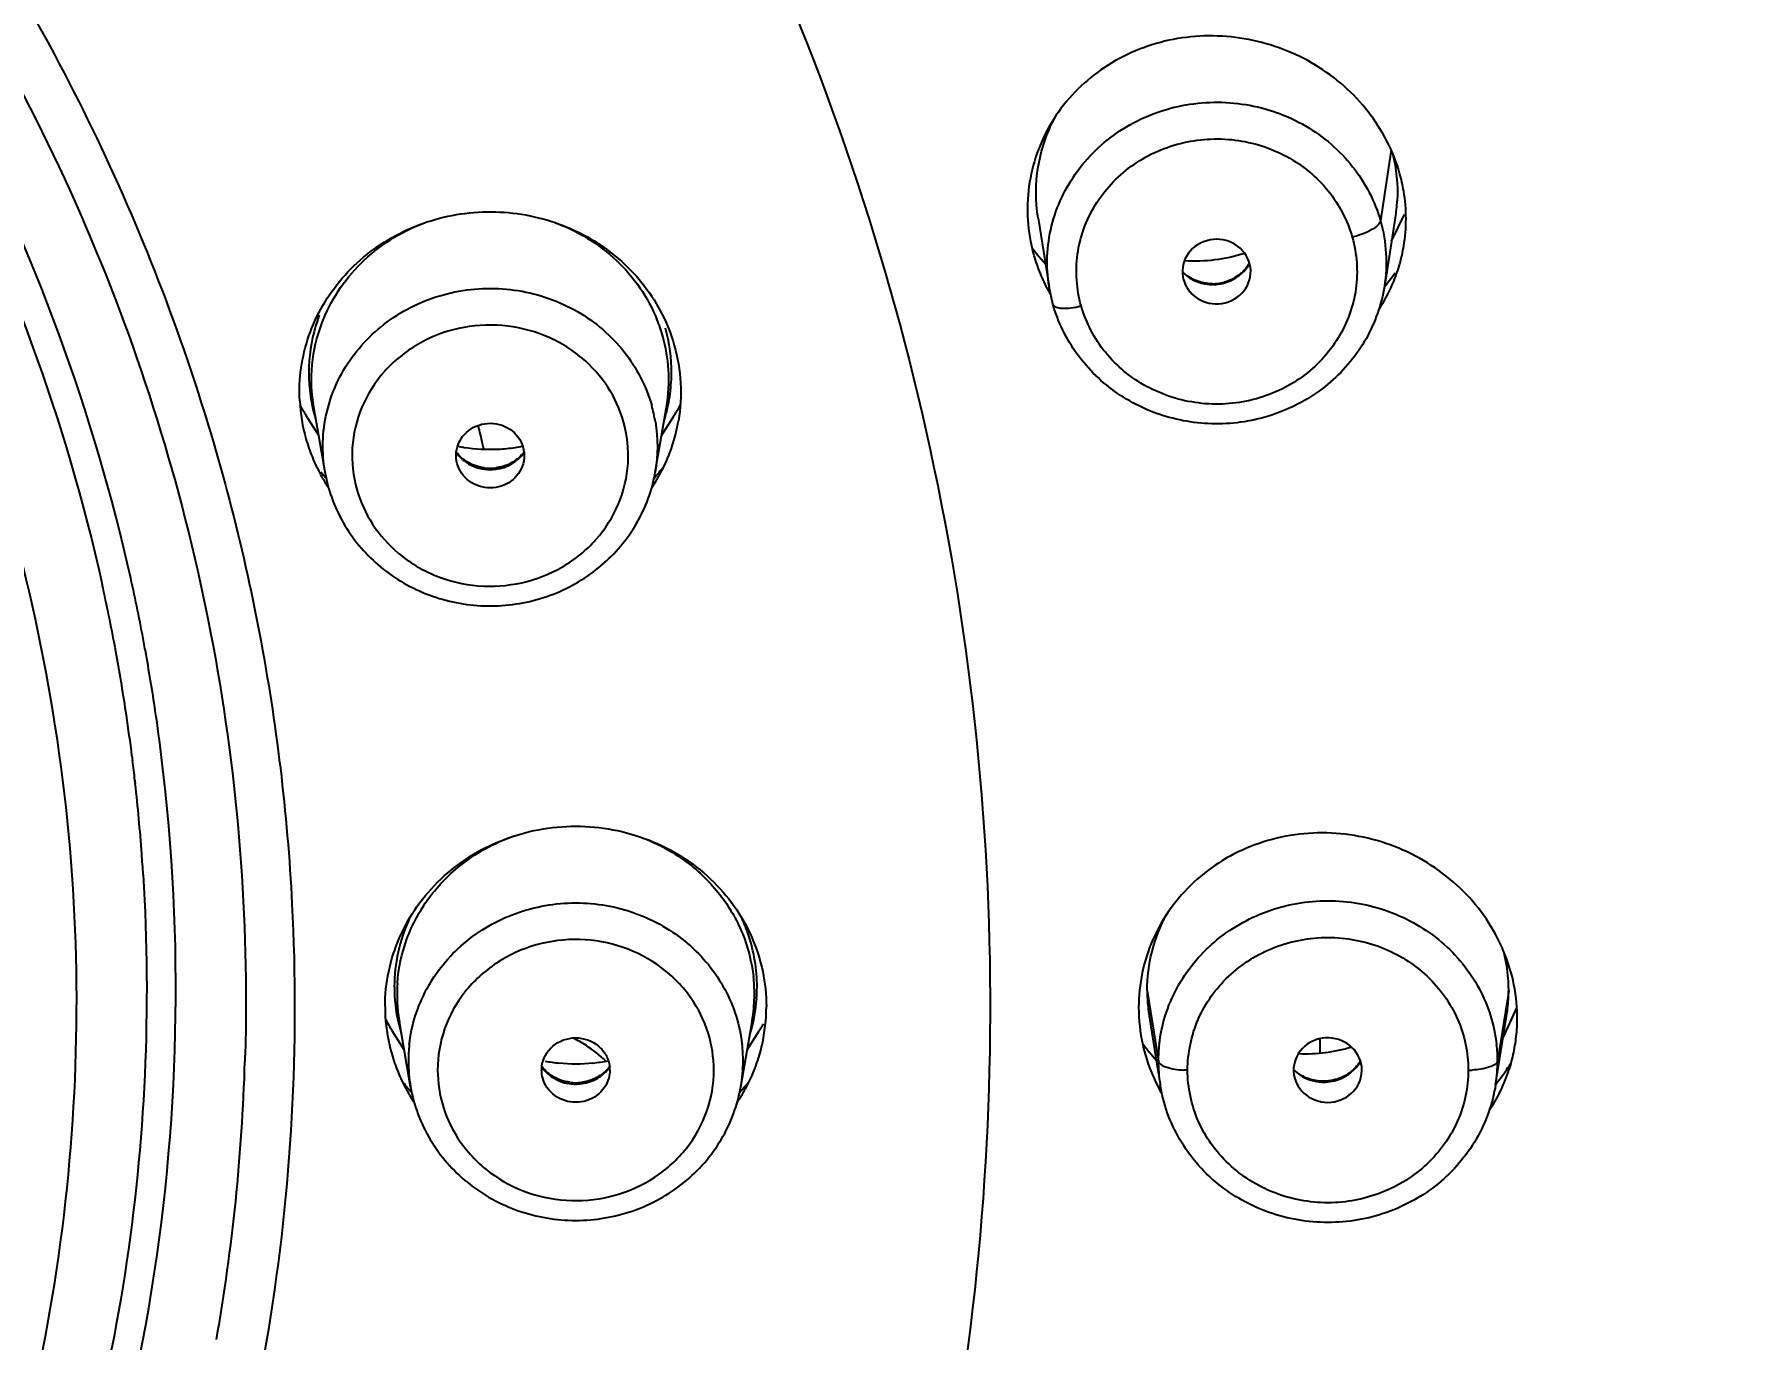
# Model space of a CAD drawing. Header units: millimetres. Extents: x 15137 to 17513, y -10160 to -6800.
# Drawn here: x 16553.4 to 16571.03, y -8266.6 to -8253.21 of the extents above; entities that cross this region are included whole.
import ezdxf

# ---------------------------------------------------------------- set-up
doc = ezdxf.new("R2010")
doc.units = ezdxf.units.MM
doc.styles.add('ARIAL', font='arial.ttf')
doc.dimstyles.get("Standard").update_dxf_attribs({"dimtxt": 15, "dimasz": 15, "dimexe": 0.18, "dimexo": 0.0625, "dimgap": 4, "dimtad": 0, "dimdec": 1, "dimdsep": 46, "dimtxsty": 'ARIAL', "dimcen": 0, "dimclrd": 5, "dimclre": 5, "dimclrt": 5, "dimadec": 0, "dimazin": 0, "dimtfac": 1, "dimtdec": 1, "dimtofl": 0, "dimtmove": 0, "dimatfit": 3, "dimfxl": 1, "dimtolj": 1, "dimtzin": 0, "dimarcsym": 0})

# ---------------------------------------------------------------- blocks, each defined once
blk = doc.blocks.new('*D72')
at = {"color": 5, "lineweight": -2, "transparency": 16777216}
for p, q in [((16473.239, -8277.12), (16473.239, -8173.164)), ((16593.175, -8277.612), (16593.175, -8173.164)), ((16488.239, -8173.344), (16504.502, -8173.344)), ((16578.175, -8173.344), (16561.912, -8173.344))]:
    blk.add_line(p, q, dxfattribs=at)
at = {"color": 5, "transparency": 16777216}
for points in [[(16488.239, -8170.844), (16488.239, -8175.844), (16473.239, -8173.344)], [(16578.175, -8170.844), (16578.175, -8175.844), (16593.175, -8173.344)]]:
    blk.add_solid(points, dxfattribs=at)
at = {"layer": 'Defpoints', "color": 0, "transparency": 16777216}
for p in [(16593.175, -8173.344), (16473.239, -8277.182), (16593.175, -8277.675)]:
    blk.add_point(p, dxfattribs=at)
at = {"color": 5, "transparency": 16777216, "insert": (16533.207, -8173.344), "char_height": 15, "attachment_point": 5, "style": 'ARIAL'}
blk.add_mtext('\\A1;%%C120', dxfattribs=at)

msp = doc.modelspace()

# ---------------------------------------------------------------- linework, layer by layer
at = {"linetype": 'Continuous'}
for p, q in [((16567.318, -8254.4), (16567.211, -8255.128)), ((16563.699, -8255.099), (16563.812, -8255.805)), ((16567.362, -8255.095), (16567.25, -8255.8)), ((16567.324, -8255.335), (16567.455, -8255.061)), ((16563.774, -8255.57), (16563.733, -8255.522)), ((16565.191, -8255.733), (16565.206, -8255.773)), ((16563.851, -8255.98), (16563.812, -8255.805)), ((16556.321, -8257.327), (16556.189, -8257.119)), ((16556.386, -8257.704), (16556.271, -8257.039)), ((16559.773, -8257.704), (16559.888, -8257.039)), ((16559.838, -8257.327), (16559.962, -8257.131)), ((16556.422, -8257.862), (16556.386, -8257.704)), ((16554.405, -8260.613), (16554.412, -8260.663)), ((16554.406, -8260.613), (16554.412, -8260.663)), ((16554.431, -8260.863), (16554.434, -8260.898)), ((16554.436, -8260.862), (16554.44, -8260.898)), ((16564.817, -8263.022), (16564.932, -8263.743)), ((16568.525, -8263.022), (16568.41, -8263.743)), ((16557.264, -8264.006), (16557.148, -8263.341)), ((16560.65, -8264.006), (16560.765, -8263.341)), ((16564.838, -8263.283), (16564.934, -8263.881)), ((16568.391, -8263.988), (16568.503, -8263.283)), ((16568.468, -8263.505), (16568.607, -8263.197)), ((16557.198, -8263.629), (16557.074, -8263.432)), ((16560.715, -8263.629), (16560.839, -8263.432)), ((16566.59, -8263.661), (16566.59, -8263.514)), ((16564.911, -8263.739), (16564.841, -8263.654)), ((16567.016, -8263.878), (16567.02, -8263.836)), ((16564.951, -8263.988), (16564.95, -8263.984))]:
    msp.add_line(p, q, dxfattribs=at)
for centre, radius, start, end in [((16565.73, -8254.831), 1.654, 350.8528, 356.8444), ((16565.334, -8255.005), 1.745, 189.4909, 195.8149), ((16565.795, -8255.108), 1.677, 344.0523, 350.5003), ((16565.357, -8254.998), 1.769, 195.8437, 202.1103), ((16565.796, -8255.109), 1.676, 337.5915, 344.0494), ((16565.405, -8254.979), 1.82, 202.1057, 208.2287), ((16565.473, -8255.368), 0.408, 224.0606, 231.5209), ((16565.487, -8255.343), 0.437, 247.5081, 263.0735), ((16565.485, -8255.311), 0.461, 270.1094, 285.2451), ((16565.617, -8254.448), 2.123, 320.3351, 325.2167), ((16565.791, -8255.106), 1.682, 334.4371, 337.5842), ((16565.419, -8254.971), 1.836, 208.2213, 209.9566), ((16565.762, -8255.092), 1.714, 326.6177, 334.4204), ((16558.252, -8256.764), 1.661, 15.8419, 22.1995), ((16558.262, -8256.684), 1.678, 359.6593, 15.7983), ((16558.26, -8256.761), 1.652, 3.6991, 15.8125), ((16558.268, -8256.759), 1.644, 350.178, 3.6471), ((16558.274, -8256.682), 1.665, 351.4733, 359.5967), ((16557.889, -8256.881), 1.765, 182.9768, 195.7887), ((16558.266, -8256.681), 1.673, 347.4171, 351.4644), ((16558.189, -8255.858), 2.364, 209.489, 212.2257), ((16557.895, -8256.681), 1.676, 192.4619, 194.4361), ((16557.892, -8256.681), 1.672, 194.4362, 195.8219), ((16557.88, -8256.685), 1.66, 195.8227, 196.895), ((16558.254, -8257.442), 1.541, 9.5122, 15.8127), ((16558.253, -8256.678), 1.686, 342.8683, 347.4177), ((16558.223, -8256.035), 2.055, 327.7992, 328.998), ((16558.23, -8256.038), 2.048, 328.9972, 331.6455), ((16558.26, -8256.878), 1.776, 337.7058, 350.2779), ((16557.896, -8256.878), 1.773, 195.8428, 202.3447), ((16558.06, -8257.271), 0.402, 215.17, 227.3736), ((16558.081, -8255.682), 1.788, 259.1718, 261.3205), ((16558.08, -8255.691), 1.779, 261.3363, 272.6135), ((16558.079, -8255.681), 1.789, 272.6268, 278.3222), ((16558.08, -8255.69), 1.78, 278.3236, 280.7863), ((16558.117, -8257.534), 0.312, 6.6657, 15.7876), ((16557.936, -8256.861), 1.816, 202.3396, 208.5704), ((16558.065, -8257.266), 0.409, 227.3493, 231.1742), ((16558.079, -8257.199), 0.465, 262.6382, 277.3095), ((16558.079, -8257.236), 0.443, 262.3778, 277.5996), ((16558.2, -8256.337), 2.115, 317.5598, 321.7143), ((16558.236, -8256.867), 1.802, 331.3705, 337.6839), ((16557.947, -8256.856), 1.829, 208.5654, 212.1582), ((16557.972, -8256.324), 2.134, 220.2332, 221.0543), ((16557.979, -8256.318), 2.143, 221.0547, 222.4178), ((16557.946, -8256.856), 1.828, 212.1583, 213.4213), ((16558.201, -8256.848), 1.842, 326.4513, 327.7755), ((16558.21, -8256.853), 1.831, 327.7733, 331.3776), ((16535.372, -8263.018), 19.186, 10.5644, 12.531), ((16535.402, -8263.018), 19.456, 10.5644, 12.5477), ((16535.446, -8263.01), 19.411, 10.3172, 10.5636), ((16535.415, -8263.01), 19.142, 10.3241, 10.5636), ((16535.408, -8263.011), 19.149, 8.4491, 10.324), ((16535.439, -8263.011), 19.418, 8.4658, 10.3171), ((16535.437, -8263.012), 19.42, 7.0451, 8.4658), ((16535.406, -8263.011), 19.151, 7.1948, 8.449), ((16535.409, -8263.011), 19.148, 6.4427, 7.045), ((16535.419, -8263.01), 19.138, 4.1697, 6.3368), ((16535.437, -8263.009), 19.12, 3.527, 4.1695), ((16558.777, -8262.986), 1.681, 155.4068, 179.927), ((16566.849, -8263.027), 1.676, 0.1862, 13.9907), ((16558.772, -8262.982), 1.675, 180.0536, 192.7858), ((16558.76, -8263.061), 1.636, 175.924, 179.9959), ((16559.156, -8263.061), 1.634, 0.0152, 6.4427), ((16559.156, -8262.984), 1.66, 355.924, 359.9959), ((16558.75, -8263.06), 1.626, 180.0065, 184.1316), ((16559.139, -8262.982), 1.678, 343.7958, 355.9053), ((16559.146, -8263.06), 1.643, 351.8755, 359.9855), ((16566.478, -8263.018), 1.661, 180.1311, 185.9265), ((16566.838, -8263.017), 1.686, 353.637, 359.8452), ((16558.763, -8263.183), 1.762, 180.0549, 192.9335), ((16558.788, -8262.349), 2.027, 208.5971, 211.0829), ((16558.776, -8263.058), 1.652, 184.1344, 189.8383), ((16559.14, -8263.059), 1.649, 350.1792, 351.8798), ((16559.15, -8263.183), 1.762, 347.1166, 359.9427), ((16566.485, -8263.193), 1.755, 180.0617, 192.6407), ((16566.494, -8263.017), 1.677, 185.9219, 189.1079), ((16566.84, -8263.017), 1.684, 350.9554, 353.6348), ((16566.903, -8263.302), 1.71, 353.662, 359.9915), ((16566.911, -8263.302), 1.702, 0.0004, 0.8593), ((16558.806, -8262.339), 2.048, 211.0804, 212.1762), ((16558.783, -8262.98), 1.686, 192.7714, 196.5449), ((16558.315, -8264.734), 1.373, 56.788, 63.3816), ((16559.133, -8262.98), 1.684, 342.9208, 343.7832), ((16559.107, -8262.34), 2.048, 327.7934, 328.8977), ((16559.11, -8262.342), 2.044, 328.8977, 330.0593), ((16566.896, -8263.302), 1.717, 347.3658, 353.665), ((16535.586, -8263.14), 19.989, 358.254, 358.4396), ((16558.772, -8263.181), 1.771, 192.9178, 199.1943), ((16558.771, -8263.744), 1.53, 173.631, 179.9853), ((16558.325, -8264.718), 1.354, 46.0961, 56.7949), ((16559.143, -8263.744), 1.53, 0.0147, 6.3717), ((16559.142, -8263.181), 1.771, 340.8928, 347.1318), ((16566.506, -8263.189), 1.777, 192.6178, 198.86), ((16566.482, -8263.745), 1.551, 173.6899, 179.9396), ((16566.86, -8263.745), 1.551, 0.0605, 6.3414), ((16566.914, -8263.306), 1.699, 340.9931, 347.3688), ((16535.504, -8263.135), 20.07, 350.0594, 358.2465), ((16558.783, -8263.177), 1.783, 199.2154, 205.5446), ((16558.78, -8263.743), 1.539, 180.0331, 189.8481), ((16558.915, -8263.836), 0.309, 173.1986, 179.9747), ((16558.957, -8261.986), 1.786, 259.8819, 264.4722), ((16558.957, -8261.985), 1.786, 264.4846, 275.6813), ((16558.956, -8261.985), 1.787, 275.6945, 280.7964), ((16558.998, -8263.836), 0.309, 0.0253, 6.7967), ((16559.134, -8263.743), 1.539, 350.1511, 359.9665), ((16559.121, -8263.173), 1.794, 331.4229, 340.8531), ((16566.543, -8263.175), 1.816, 198.9152, 209.7431), ((16566.489, -8263.741), 1.558, 180.0738, 188.9799), ((16565.231, -8262.927), 0.908, 267.5134, 270.0062), ((16568.111, -8262.927), 0.909, 270.0009, 272.4774), ((16566.852, -8263.741), 1.558, 351.0178, 359.9261), ((16566.764, -8262.632), 2.113, 320.5258, 326.0993), ((16566.92, -8263.307), 1.692, 335.6793, 340.9739), ((16566.775, -8262.64), 2.099, 326.1061, 327.6353), ((16558.835, -8262.638), 2.115, 218.2082, 220.1885), ((16558.816, -8263.161), 1.82, 205.5471, 212.2135), ((16558.851, -8262.624), 2.136, 220.189, 222.5023), ((16558.957, -8263.5), 0.465, 262.5214, 277.2165), ((16558.957, -8263.536), 0.444, 263.5129, 278.6799), ((16559.092, -8263.158), 1.826, 327.7908, 331.4371), ((16559.069, -8262.63), 2.127, 317.5162, 321.7019), ((16566.626, -8263.518), 0.441, 248.8061, 264.2469), ((16566.898, -8263.297), 1.717, 328.1829, 335.671), ((16558.829, -8263.153), 1.835, 212.2072, 213.4755), ((16559.085, -8263.153), 1.834, 326.5169, 327.7926), ((16566.888, -8263.291), 1.728, 326.5081, 328.1872)]:
    msp.add_arc(centre, radius, start, end, dxfattribs=at)
for centre, major_axis, ratio, start_param, end_param in [((16565.443, -8254.204), (2.207, 0.01), 0.944713, 3.748224, 3.821368), ((16565.529, -8255.647), (0.35, 0.001), 0.944731, -2.754764, 3.399168), ((16565.304, -8254.044), (1.581, 0.007), 0.944713, 4.643395, 5.037131), ((16566.669, -8263.836), (0.35, 0), 0.944612, 0, 6.155112), ((16566.581, -8262.371), (2.207, 0), 0.944591, -2.535089, -2.478524), ((16566.436, -8262.175), (1.581, 0), 0.944591, 4.670837, 5.018665)]:
    msp.add_ellipse(centre, major_axis=major_axis, ratio=ratio, start_param=start_param, end_param=end_param, dxfattribs=at)
for points, knots in [([(16595.636, -8261.974), (16595.849, -8257.996), (16595.417, -8249.952), (16592.212, -8238.288), (16587.529, -8229.292), (16582.711, -8222.757), (16577.189, -8216.684), (16569.106, -8210.143), (16559.846, -8205.306), (16551.941, -8202.545), (16543.759, -8200.546), (16537.42, -8199.939), (16533.207, -8199.939)], [0, 0, 0, 0, 0.121522, 0.243492, 0.366411, 0.428424, 0.490784, 0.616404, 0.743348, 0.807307, 0.871469, 1, 1, 1, 1]), ([(16470.991, -8261.672), (16471.131, -8257.909), (16471.921, -8252.257), (16474.088, -8245.011), (16476.987, -8237.969), (16481.943, -8229.707), (16488.441, -8222.535), (16494.421, -8217.583), (16500.907, -8213.172), (16509.804, -8208.805), (16521.3, -8205.597), (16533.231, -8204.516), (16545.161, -8205.605), (16556.655, -8208.822), (16565.548, -8213.196), (16572.03, -8217.612), (16578.007, -8222.568), (16584.499, -8229.745), (16589.448, -8238.01), (16592.341, -8245.055), (16594.502, -8252.302), (16595.287, -8257.955), (16595.424, -8261.718)], [0, 0, 0, 0, 0.060743, 0.091251, 0.121862, 0.183409, 0.24559, 0.276968, 0.308508, 0.371957, 0.43586, 0.500007, 0.564153, 0.628055, 0.691501, 0.72304, 0.754416, 0.816594, 0.87814, 0.90875, 0.939257, 1, 1, 1, 1]), ([(16564.381, -8314.305), (16567.838, -8312.393), (16574.372, -8307.927), (16582.642, -8299.515), (16589.031, -8289.732), (16593.285, -8278.952), (16595.236, -8267.588), (16594.805, -8256.082), (16592.012, -8244.879), (16586.965, -8234.412), (16579.866, -8225.082), (16570.989, -8217.243), (16560.678, -8211.19), (16549.326, -8207.149), (16537.365, -8205.269), (16525.245, -8205.622), (16513.431, -8208.191), (16506.013, -8211.338), (16502.506, -8213.238)], [0, 0, 0, 0, 0.063059, 0.125441, 0.187164, 0.248341, 0.309174, 0.36992, 0.430848, 0.492201, 0.554154, 0.616784, 0.680067, 0.743881, 0.808029, 0.872266, 0.936332, 1, 1, 1, 1]), ([(16533.207, -8207.178), (16536.868, -8207.178), (16544.193, -8207.813), (16554.809, -8210.643), (16564.71, -8215.255), (16573.561, -8221.5), (16581.064, -8229.17), (16586.965, -8238.014), (16591.061, -8247.729), (16592.498, -8254.594), (16592.877, -8258.044)], [0, 0, 0, 0, 0.128167, 0.25588, 0.382762, 0.508523, 0.633022, 0.756282, 0.878495, 1, 1, 1, 1]), ([(16533.207, -8207.381), (16536.825, -8207.381), (16544.065, -8208.004), (16554.563, -8210.781), (16564.362, -8215.31), (16573.136, -8221.444), (16580.595, -8228.982), (16586.488, -8237.68), (16590.617, -8247.245), (16592.104, -8254.013), (16592.514, -8257.418)], [0, 0, 0, 0, 0.128174, 0.255895, 0.382789, 0.508562, 0.633068, 0.756328, 0.878522, 1, 1, 1, 1]), ([(16592.105, -8257.473), (16591.694, -8254.092), (16590.583, -8249.055), (16588.171, -8242.652), (16585.143, -8236.458), (16580.25, -8229.244), (16572.843, -8221.764), (16564.131, -8215.677), (16554.403, -8211.184), (16543.984, -8208.429), (16536.798, -8207.81), (16533.207, -8207.81)], [0, 0, 0, 0, 0.12149, 0.182552, 0.24384, 0.367103, 0.491598, 0.617346, 0.744202, 0.871878, 1, 1, 1, 1]), ([(16591.795, -8257.51), (16591.391, -8254.233), (16589.959, -8247.72), (16586.03, -8238.497), (16580.442, -8230.076), (16573.375, -8222.725), (16565.051, -8216.673), (16555.733, -8212.106), (16545.716, -8209.163), (16538.777, -8208.347), (16535.298, -8208.23)], [0, 0, 0, 0, 0.121577, 0.243853, 0.367143, 0.491628, 0.617339, 0.744155, 0.871821, 1, 1, 1, 1]), ([(16551.235, -8240.512), (16552.92, -8241.71), (16556.032, -8244.448), (16559.697, -8249.421), (16562.174, -8255.02), (16563.345, -8260.991), (16563.154, -8267.063), (16561.611, -8272.957), (16558.791, -8278.405), (16556.155, -8281.563), (16554.684, -8282.989)], [0, 0, 0, 0, 0.127336, 0.253182, 0.377746, 0.501471, 0.62496, 0.748863, 0.873748, 1, 1, 1, 1]), ([(16533.46, -8241.564), (16534.652, -8241.576), (16537.034, -8241.778), (16540.514, -8242.603), (16543.816, -8243.931), (16546.86, -8245.729), (16549.571, -8247.955), (16551.883, -8250.555), (16553.738, -8253.464), (16554.644, -8255.572), (16555.005, -8256.65)], [0, 0, 0, 0, 0.127629, 0.254907, 0.381536, 0.507293, 0.63202, 0.755665, 0.878274, 1, 1, 1, 1]), ([(16533.207, -8241.992), (16534.691, -8241.992), (16537.662, -8242.272), (16541.941, -8243.518), (16545.877, -8245.542), (16549.314, -8248.264), (16552.115, -8251.58), (16554.166, -8255.359), (16555.383, -8259.449), (16555.606, -8262.28), (16555.567, -8263.685)], [0, 0, 0, 0, 0.128471, 0.256405, 0.383372, 0.509057, 0.633354, 0.756373, 0.878429, 1, 1, 1, 1]), ([(16554.393, -8258.792), (16554.015, -8257.093), (16552.787, -8253.762), (16549.697, -8249.403), (16545.555, -8245.923), (16542.281, -8244.341), (16540.57, -8243.756)], [0, 0, 0, 0, 0.245285, 0.493431, 0.745085, 1, 1, 1, 1]), ([(16540.509, -8244.037), (16542.192, -8244.616), (16545.413, -8246.179), (16549.484, -8249.61), (16552.522, -8253.904), (16553.729, -8257.183), (16554.101, -8258.855)], [0, 0, 0, 0, 0.254909, 0.506558, 0.754705, 1, 1, 1, 1]), ([(16533.207, -8306.35), (16536.696, -8306.35), (16543.679, -8305.58), (16553.585, -8302.17), (16562.405, -8296.685), (16569.655, -8289.411), (16574.936, -8280.74), (16577.454, -8272.713), (16578.242, -8266.121), (16578.221, -8261.145), (16577.588, -8256.206), (16576.764, -8252.986), (16576.255, -8251.407)], [0, 0, 0, 0, 0.12887, 0.257027, 0.3839, 0.509181, 0.632895, 0.755413, 0.816531, 0.877603, 0.938728, 1, 1, 1, 1]), ([(16567.406, -8254.638), (16567.342, -8254.412), (16567.117, -8253.976), (16566.563, -8253.491), (16565.868, -8253.225), (16565.126, -8253.214), (16564.436, -8253.464), (16563.897, -8253.945), (16563.591, -8254.59), (16563.575, -8255.066), (16563.613, -8255.293)], [0, 0, 0, 0, 0.123886, 0.250928, 0.379611, 0.507798, 0.633869, 0.757301, 0.878773, 1, 1, 1, 1]), ([(16563.811, -8255.801), (16563.779, -8255.597), (16563.796, -8255.169), (16564.072, -8254.589), (16564.553, -8254.147), (16565.169, -8253.906), (16565.834, -8253.896), (16566.458, -8254.117), (16566.954, -8254.542), (16567.154, -8254.927), (16567.211, -8255.128)], [0, 0, 0, 0, 0.121433, 0.243955, 0.368928, 0.496254, 0.624591, 0.752081, 0.877278, 1, 1, 1, 1]), ([(16563.698, -8255.098), (16563.671, -8254.925), (16563.671, -8254.568), (16563.786, -8254.23), (16563.867, -8254.074)], [0, 0, 0, 0, 0.499018, 1, 1, 1, 1]), ([(16564.14, -8255.999), (16564.093, -8255.829), (16564.065, -8255.463), (16564.255, -8254.945), (16564.636, -8254.536), (16565.065, -8254.338), (16565.436, -8254.281), (16565.812, -8254.292), (16566.264, -8254.436), (16566.699, -8254.791), (16566.871, -8255.122), (16566.921, -8255.294)], [0, 0, 0, 0, 0.121441, 0.243588, 0.368074, 0.495135, 0.559554, 0.624061, 0.751754, 0.877177, 1, 1, 1, 1]), ([(16567.449, -8255.385), (16567.48, -8255.2), (16567.479, -8254.943), (16567.424, -8254.699), (16567.406, -8254.638)], [0, 0, 0, 0, 0.74776, 1, 1, 1, 1]), ([(16556.126, -8256.973), (16556.114, -8256.749), (16556.18, -8256.288), (16556.533, -8255.684), (16557.089, -8255.241), (16557.772, -8255.015), (16558.495, -8255.034), (16559.164, -8255.295), (16559.693, -8255.766), (16559.907, -8256.186), (16559.968, -8256.405)], [0, 0, 0, 0, 0.121413, 0.244273, 0.369599, 0.497063, 0.625267, 0.752476, 0.877419, 1, 1, 1, 1]), ([(16556.353, -8256.178), (16556.439, -8255.948), (16556.722, -8255.518), (16557.155, -8255.244), (16557.389, -8255.154)], [0, 0, 0, 0, 0.494336, 1, 1, 1, 1]), ([(16558.741, -8255.143), (16558.975, -8255.229), (16559.408, -8255.492), (16559.698, -8255.911), (16559.789, -8256.137)], [0, 0, 0, 0, 0.505496, 1, 1, 1, 1]), ([(16567.211, -8255.128), (16567.208, -8255.145), (16567.179, -8255.181), (16567.085, -8255.243), (16566.99, -8255.277), (16566.921, -8255.294)], [0, 0, 0, 0, 0.145492, 0.374941, 1, 1, 1, 1]), ([(16566.921, -8255.294), (16566.968, -8255.465), (16566.996, -8255.83), (16566.806, -8256.349), (16566.425, -8256.757), (16565.996, -8256.955), (16565.625, -8257.012), (16565.25, -8257.001), (16564.797, -8256.857), (16564.362, -8256.502), (16564.19, -8256.171), (16564.14, -8255.999)], [0, 0, 0, 0, 0.121444, 0.243595, 0.368083, 0.495144, 0.559563, 0.62407, 0.751762, 0.877181, 1, 1, 1, 1]), ([(16565.612, -8255.763), (16565.666, -8255.747), (16565.767, -8255.696), (16565.842, -8255.61), (16565.869, -8255.563)], [0, 0, 0, 0, 0.504545, 1, 1, 1, 1]), ([(16565.868, -8255.56), (16565.859, -8255.575), (16565.82, -8255.634), (16565.764, -8255.682), (16565.718, -8255.709)], [0, 0, 0, 0, 0.244031, 1, 1, 1, 1]), ([(16565.486, -8255.772), (16565.429, -8255.772), (16565.315, -8255.751), (16565.218, -8255.688), (16565.179, -8255.649)], [0, 0, 0, 0, 0.512609, 1, 1, 1, 1]), ([(16556.386, -8257.704), (16556.351, -8257.503), (16556.363, -8257.079), (16556.631, -8256.501), (16557.103, -8256.06), (16557.611, -8255.858), (16558.042, -8255.81), (16558.474, -8255.84), (16558.991, -8256.021), (16559.483, -8256.441), (16559.68, -8256.823), (16559.737, -8257.022)], [0, 0, 0, 0, 0.121386, 0.243795, 0.368658, 0.495909, 0.560304, 0.624722, 0.752175, 0.877327, 1, 1, 1, 1]), ([(16567.25, -8255.8), (16567.22, -8255.987), (16567.09, -8256.355), (16566.717, -8256.806), (16566.211, -8257.111), (16565.629, -8257.238), (16565.036, -8257.174), (16564.498, -8256.925), (16564.075, -8256.517), (16563.903, -8256.166), (16563.851, -8255.983)], [0, 0, 0, 0, 0.122753, 0.246829, 0.372469, 0.499239, 0.626186, 0.75228, 0.876863, 1, 1, 1, 1]), ([(16556.327, -8256.092), (16556.271, -8256.243), (16556.2, -8256.561), (16556.224, -8256.886), (16556.259, -8257.042)], [0, 0, 0, 0, 0.500502, 1, 1, 1, 1]), ([(16563.851, -8255.983), (16563.855, -8255.996), (16563.888, -8256.019), (16563.953, -8256.025), (16564.041, -8256.021), (16564.106, -8256.008), (16564.14, -8255.999)], [0, 0, 0, 0, 0.131413, 0.347223, 0.647141, 1, 1, 1, 1]), ([(16556.271, -8257.039), (16556.246, -8256.896), (16556.235, -8256.601), (16556.302, -8256.314), (16556.353, -8256.178)], [0, 0, 0, 0, 0.499378, 1, 1, 1, 1]), ([(16559.022, -8256.535), (16558.909, -8256.439), (16558.648, -8256.283), (16558.205, -8256.178), (16557.75, -8256.208), (16557.327, -8256.373), (16556.979, -8256.655), (16556.742, -8257.028), (16556.641, -8257.454), (16556.673, -8257.744), (16556.711, -8257.881)], [0, 0, 0, 0, 0.126149, 0.253867, 0.381956, 0.509083, 0.634273, 0.757291, 0.878775, 1, 1, 1, 1]), ([(16559.447, -8257.188), (16559.412, -8257.062), (16559.301, -8256.819), (16559.123, -8256.62), (16559.022, -8256.535)], [0, 0, 0, 0, 0.496334, 1, 1, 1, 1]), ([(16555.005, -8256.65), (16555.302, -8257.535), (16555.776, -8259.344), (16555.999, -8261.201), (16556.047, -8262.131)], [0, 0, 0, 0, 0.500663, 1, 1, 1, 1]), ([(16557.137, -8258.534), (16557.25, -8258.629), (16557.51, -8258.786), (16557.953, -8258.891), (16558.409, -8258.86), (16558.832, -8258.696), (16559.18, -8258.413), (16559.417, -8258.04), (16559.518, -8257.615), (16559.486, -8257.325), (16559.447, -8257.188)], [0, 0, 0, 0, 0.126149, 0.253867, 0.381956, 0.509083, 0.634273, 0.757291, 0.878775, 1, 1, 1, 1]), ([(16557.732, -8257.498), (16557.74, -8257.422), (16557.82, -8257.272), (16558.052, -8257.178), (16558.294, -8257.239), (16558.397, -8257.375), (16558.417, -8257.449)], [0, 0, 0, 0, 0.244796, 0.49839, 0.753272, 1, 1, 1, 1]), ([(16558.012, -8257.468), (16558.009, -8257.45), (16557.992, -8257.368), (16557.973, -8257.288), (16557.956, -8257.225)], [0, 0, 0, 0, 0.221219, 1, 1, 1, 1]), ([(16558.02, -8257.66), (16557.962, -8257.653), (16557.852, -8257.617), (16557.764, -8257.541), (16557.732, -8257.498)], [0, 0, 0, 0, 0.522202, 1, 1, 1, 1]), ([(16558.138, -8257.675), (16558.195, -8257.667), (16558.307, -8257.629), (16558.394, -8257.549), (16558.427, -8257.502)], [0, 0, 0, 0, 0.505061, 1, 1, 1, 1]), ([(16558.427, -8257.498), (16558.419, -8257.508), (16558.385, -8257.55), (16558.341, -8257.584), (16558.305, -8257.605)], [0, 0, 0, 0, 0.240026, 1, 1, 1, 1]), ([(16558.418, -8257.619), (16558.398, -8257.688), (16558.305, -8257.819), (16558.08, -8257.889), (16557.855, -8257.82), (16557.761, -8257.69), (16557.741, -8257.62)], [0, 0, 0, 0, 0.24587, 0.499877, 0.753915, 1, 1, 1, 1]), ([(16558.305, -8257.605), (16558.293, -8257.612), (16558.241, -8257.639), (16558.183, -8257.654), (16558.138, -8257.66)], [0, 0, 0, 0, 0.244047, 1, 1, 1, 1]), ([(16556.423, -8257.865), (16556.474, -8258.045), (16556.642, -8258.39), (16557.056, -8258.792), (16557.584, -8259.039), (16558.166, -8259.105), (16558.738, -8258.984), (16559.238, -8258.688), (16559.609, -8258.248), (16559.741, -8257.888), (16559.773, -8257.704)], [0, 0, 0, 0, 0.123134, 0.247694, 0.373757, 0.500674, 0.627433, 0.753093, 0.877188, 1, 1, 1, 1]), ([(16592.877, -8258.044), (16593.301, -8261.903), (16593.307, -8269.751), (16590.769, -8281.254), (16586.629, -8290.213), (16582.229, -8296.769), (16577.115, -8302.896), (16569.509, -8309.563), (16560.675, -8314.589), (16553.077, -8317.527), (16545.176, -8319.722), (16539.022, -8320.489), (16534.921, -8320.6)], [0, 0, 0, 0, 0.12171, 0.243718, 0.366572, 0.428535, 0.49084, 0.616364, 0.743251, 0.807206, 0.871376, 1, 1, 1, 1]), ([(16556.711, -8257.881), (16556.747, -8258.006), (16556.858, -8258.249), (16557.036, -8258.448), (16557.137, -8258.534)], [0, 0, 0, 0, 0.496334, 1, 1, 1, 1]), ([(16533.207, -8282.649), (16534.776, -8282.649), (16537.139, -8282.393), (16540.161, -8281.552), (16543.053, -8280.396), (16546.376, -8278.38), (16549.147, -8275.684), (16550.927, -8273.215), (16552.39, -8270.586), (16553.612, -8267.018), (16554.011, -8262.53), (16553.548, -8259.559), (16553.146, -8258.128)], [0, 0, 0, 0, 0.128837, 0.193124, 0.257166, 0.384069, 0.509418, 0.571603, 0.633429, 0.756005, 0.877952, 1, 1, 1, 1]), ([(16535.908, -8319.679), (16539.895, -8319.506), (16547.835, -8318.393), (16559.146, -8314.484), (16569.4, -8308.492), (16578.169, -8300.658), (16585.09, -8291.302), (16589.868, -8280.804), (16592.302, -8269.607), (16592.289, -8261.975), (16591.878, -8258.22)], [0, 0, 0, 0, 0.128662, 0.256656, 0.383555, 0.509093, 0.633223, 0.756131, 0.878211, 1, 1, 1, 1]), ([(16535.921, -8319.881), (16539.924, -8319.707), (16547.896, -8318.591), (16559.252, -8314.669), (16569.551, -8308.657), (16578.363, -8300.796), (16585.321, -8291.405), (16590.133, -8280.866), (16592.593, -8269.622), (16592.593, -8261.955), (16592.186, -8258.183)], [0, 0, 0, 0, 0.128621, 0.256581, 0.383459, 0.508993, 0.633134, 0.756067, 0.878179, 1, 1, 1, 1]), ([(16592.597, -8258.149), (16593, -8261.928), (16592.995, -8269.607), (16590.535, -8280.868), (16586.534, -8289.657), (16582.281, -8296.106), (16577.336, -8302.147), (16569.977, -8308.756), (16561.413, -8313.8), (16554.031, -8316.802), (16546.343, -8319.093), (16540.341, -8319.969), (16536.331, -8320.168)], [0, 0, 0, 0, 0.121758, 0.24381, 0.366687, 0.428646, 0.490941, 0.616431, 0.743275, 0.80721, 0.871365, 1, 1, 1, 1]), ([(16552.82, -8271.675), (16553.658, -8269.978), (16554.854, -8266.334), (16554.941, -8262.498), (16554.71, -8260.63)], [0, 0, 0, 0, 0.501271, 1, 1, 1, 1]), ([(16557.001, -8263.185), (16557.001, -8262.944), (16557.105, -8262.452), (16557.544, -8261.838), (16558.194, -8261.43), (16558.957, -8261.288), (16559.719, -8261.43), (16560.369, -8261.837), (16560.809, -8262.452), (16560.912, -8262.944), (16560.912, -8263.185)], [0, 0, 0, 0, 0.121773, 0.245431, 0.371777, 0.49999, 0.628201, 0.754553, 0.878221, 1, 1, 1, 1]), ([(16568.613, -8263.277), (16568.609, -8263.037), (16568.497, -8262.546), (16568.057, -8261.934), (16567.521, -8261.587), (16567.038, -8261.437), (16566.537, -8261.378), (16565.909, -8261.479), (16565.265, -8261.871), (16564.831, -8262.473), (16564.73, -8262.957), (16564.73, -8263.195)], [0, 0, 0, 0, 0.122576, 0.248045, 0.375769, 0.440218, 0.50457, 0.631618, 0.756379, 0.878787, 1, 1, 1, 1]), ([(16557.448, -8262.077), (16557.555, -8261.93), (16557.818, -8261.668), (16558.147, -8261.496), (16558.321, -8261.435)], [0, 0, 0, 0, 0.49594, 1, 1, 1, 1]), ([(16559.687, -8261.471), (16559.834, -8261.532), (16560.111, -8261.689), (16560.449, -8262.02), (16560.685, -8262.425), (16560.762, -8262.726), (16560.779, -8262.878)], [0, 0, 0, 0, 0.255019, 0.506475, 0.754368, 1, 1, 1, 1]), ([(16554.521, -8261.832), (16554.605, -8263.198), (16554.477, -8265.96), (16553.403, -8269.973), (16551.492, -8273.696), (16548.827, -8276.972), (16545.519, -8279.669), (16541.705, -8281.677), (16537.546, -8282.914), (16534.653, -8283.193), (16533.207, -8283.193)], [0, 0, 0, 0, 0.121612, 0.243642, 0.366602, 0.490844, 0.616501, 0.743479, 0.87146, 1, 1, 1, 1]), ([(16557.128, -8262.944), (16557.139, -8262.79), (16557.206, -8262.481), (16557.356, -8262.203), (16557.448, -8262.077)], [0, 0, 0, 0, 0.497633, 1, 1, 1, 1]), ([(16564.941, -8263.574), (16564.963, -8263.375), (16565.088, -8262.977), (16565.485, -8262.491), (16566.037, -8262.173), (16566.671, -8262.063), (16567.304, -8262.173), (16567.856, -8262.491), (16568.254, -8262.976), (16568.379, -8263.374), (16568.401, -8263.574)], [0, 0, 0, 0, 0.121864, 0.245697, 0.372024, 0.499993, 0.627965, 0.754296, 0.87813, 1, 1, 1, 1]), ([(16556.047, -8262.131), (16556.123, -8263.586), (16555.959, -8266.527), (16554.781, -8270.791), (16552.719, -8274.742), (16549.861, -8278.217), (16546.326, -8281.075), (16542.259, -8283.201), (16537.828, -8284.512), (16534.747, -8284.807), (16533.207, -8284.807)], [0, 0, 0, 0, 0.121599, 0.243635, 0.366611, 0.490869, 0.616534, 0.743508, 0.871478, 1, 1, 1, 1]), ([(16557.25, -8263.574), (16557.272, -8263.377), (16557.396, -8262.985), (16557.788, -8262.507), (16558.332, -8262.194), (16558.957, -8262.085), (16559.581, -8262.193), (16560.126, -8262.507), (16560.518, -8262.985), (16560.641, -8263.377), (16560.663, -8263.574)], [0, 0, 0, 0, 0.121872, 0.245698, 0.372024, 0.499992, 0.62796, 0.754287, 0.878121, 1, 1, 1, 1]), ([(16560.817, -8262.984), (16560.817, -8262.804), (16560.776, -8262.56), (16560.687, -8262.336), (16560.662, -8262.281)], [0, 0, 0, 0, 0.748117, 1, 1, 1, 1]), ([(16564.817, -8263.022), (16564.817, -8262.886), (16564.851, -8262.614), (16564.952, -8262.358), (16565.017, -8262.238)], [0, 0, 0, 0, 0.498681, 1, 1, 1, 1]), ([(16560.141, -8263.101), (16560.058, -8262.981), (16559.848, -8262.766), (16559.448, -8262.556), (16558.999, -8262.474), (16558.546, -8262.53), (16558.134, -8262.718), (16557.804, -8263.019), (16557.59, -8263.404), (16557.541, -8263.693), (16557.541, -8263.836)], [0, 0, 0, 0, 0.124082, 0.25028, 0.377857, 0.505561, 0.632088, 0.756578, 0.878956, 1, 1, 1, 1]), ([(16565.231, -8263.836), (16565.233, -8263.659), (16565.307, -8263.297), (16565.632, -8262.845), (16566.11, -8262.545), (16566.671, -8262.441), (16567.231, -8262.545), (16567.71, -8262.845), (16568.035, -8263.296), (16568.109, -8263.658), (16568.111, -8263.836)], [0, 0, 0, 0, 0.121752, 0.245429, 0.371773, 0.499983, 0.628197, 0.754549, 0.878239, 1, 1, 1, 1]), ([(16560.373, -8263.836), (16560.373, -8263.707), (16560.333, -8263.445), (16560.215, -8263.208), (16560.141, -8263.101)], [0, 0, 0, 0, 0.4977, 1, 1, 1, 1]), ([(16558.609, -8263.799), (16558.614, -8263.759), (16558.639, -8263.68), (16558.745, -8263.551), (16558.957, -8263.474), (16559.168, -8263.551), (16559.274, -8263.68), (16559.3, -8263.759), (16559.305, -8263.799)], [0, 0, 0, 0, 0.122952, 0.247739, 0.499978, 0.752221, 0.877034, 1, 1, 1, 1]), ([(16557.541, -8263.836), (16557.541, -8263.965), (16557.581, -8264.226), (16557.698, -8264.463), (16557.773, -8264.57)], [0, 0, 0, 0, 0.4977, 1, 1, 1, 1]), ([(16557.773, -8264.57), (16557.856, -8264.69), (16558.065, -8264.906), (16558.465, -8265.116), (16558.914, -8265.197), (16559.367, -8265.141), (16559.779, -8264.954), (16560.11, -8264.653), (16560.324, -8264.267), (16560.373, -8263.978), (16560.373, -8263.836)], [0, 0, 0, 0, 0.124082, 0.25028, 0.377857, 0.505561, 0.632088, 0.756578, 0.878956, 1, 1, 1, 1]), ([(16558.896, -8263.961), (16558.838, -8263.954), (16558.729, -8263.918), (16558.641, -8263.843), (16558.61, -8263.8)], [0, 0, 0, 0, 0.522147, 1, 1, 1, 1]), ([(16559.024, -8263.975), (16559.079, -8263.967), (16559.188, -8263.928), (16559.272, -8263.85), (16559.304, -8263.804)], [0, 0, 0, 0, 0.505079, 1, 1, 1, 1]), ([(16559.304, -8263.8), (16559.296, -8263.81), (16559.262, -8263.852), (16559.218, -8263.886), (16559.182, -8263.906)], [0, 0, 0, 0, 0.240054, 1, 1, 1, 1]), ([(16564.932, -8263.743), (16564.934, -8263.756), (16564.959, -8263.784), (16565.047, -8263.821), (16565.131, -8263.832), (16565.192, -8263.835)], [0, 0, 0, 0, 0.140048, 0.359012, 1, 1, 1, 1]), ([(16568.111, -8263.836), (16568.109, -8264.013), (16568.035, -8264.375), (16567.71, -8264.826), (16567.232, -8265.126), (16566.671, -8265.231), (16566.11, -8265.127), (16565.632, -8264.827), (16565.307, -8264.375), (16565.233, -8264.014), (16565.231, -8263.836)], [0, 0, 0, 0, 0.121756, 0.245436, 0.371782, 0.499993, 0.628206, 0.754556, 0.878243, 1, 1, 1, 1]), ([(16566.564, -8263.946), (16566.54, -8263.943), (16566.451, -8263.924), (16566.367, -8263.877), (16566.319, -8263.829)], [0, 0, 0, 0, 0.260313, 1, 1, 1, 1]), ([(16566.76, -8263.939), (16566.811, -8263.923), (16566.908, -8263.873), (16566.98, -8263.79), (16567.006, -8263.744)], [0, 0, 0, 0, 0.504775, 1, 1, 1, 1]), ([(16567.005, -8263.741), (16566.987, -8263.773), (16566.955, -8263.812), (16566.918, -8263.844), (16566.908, -8263.852)], [0, 0, 0, 0, 0.744127, 1, 1, 1, 1]), ([(16568.41, -8263.743), (16568.408, -8263.756), (16568.382, -8263.784), (16568.295, -8263.821), (16568.211, -8263.832), (16568.15, -8263.835)], [0, 0, 0, 0, 0.140049, 0.359034, 1, 1, 1, 1]), ([(16557.264, -8264.006), (16557.296, -8264.196), (16557.435, -8264.569), (16557.829, -8265.019), (16558.358, -8265.31), (16558.957, -8265.411), (16559.556, -8265.31), (16560.084, -8265.019), (16560.478, -8264.569), (16560.617, -8264.196), (16560.65, -8264.006)], [0, 0, 0, 0, 0.122919, 0.247191, 0.373074, 0.500005, 0.626935, 0.752815, 0.877083, 1, 1, 1, 1]), ([(16559.296, -8263.918), (16559.277, -8263.988), (16559.184, -8264.12), (16558.957, -8264.19), (16558.73, -8264.12), (16558.637, -8263.988), (16558.618, -8263.918)], [0, 0, 0, 0, 0.245979, 0.499978, 0.753979, 1, 1, 1, 1]), ([(16559.182, -8263.906), (16559.17, -8263.913), (16559.117, -8263.94), (16559.059, -8263.956), (16559.015, -8263.962)], [0, 0, 0, 0, 0.24406, 1, 1, 1, 1]), ([(16568.391, -8263.984), (16568.36, -8264.179), (16568.223, -8264.564), (16567.824, -8265.028), (16567.284, -8265.329), (16566.671, -8265.433), (16566.058, -8265.329), (16565.518, -8265.028), (16565.119, -8264.564), (16564.981, -8264.179), (16564.951, -8263.984)], [0, 0, 0, 0, 0.122939, 0.247177, 0.373053, 0.500005, 0.626957, 0.752829, 0.877064, 1, 1, 1, 1])]:
    msp.add_open_spline(points, degree=3, knots=knots, dxfattribs=at)
for points in [[(16567.335, -8254.433), (16567.374, -8254.592), (16567.39, -8254.758), (16567.381, -8254.922)], [(16567.211, -8255.128), (16567.271, -8255.343), (16567.285, -8255.577), (16567.25, -8255.798)], [(16565.219, -8255.688), (16565.25, -8255.712), (16565.284, -8255.732), (16565.32, -8255.747)], [(16565.435, -8255.777), (16565.494, -8255.784), (16565.555, -8255.779), (16565.612, -8255.763)], [(16565.718, -8255.709), (16565.683, -8255.73), (16565.646, -8255.746), (16565.607, -8255.756)], [(16559.968, -8256.405), (16560.039, -8256.653), (16560.054, -8256.923), (16560.01, -8257.178)], [(16559.774, -8257.187), (16559.802, -8257.357), (16559.802, -8257.535), (16559.773, -8257.704)], [(16557.741, -8257.62), (16557.73, -8257.581), (16557.727, -8257.538), (16557.732, -8257.498)], [(16558.427, -8257.497), (16558.432, -8257.538), (16558.429, -8257.58), (16558.418, -8257.619)], [(16557.809, -8257.585), (16557.869, -8257.633), (16557.945, -8257.665), (16558.021, -8257.675)], [(16558.618, -8263.918), (16558.611, -8263.891), (16558.607, -8263.863), (16558.607, -8263.836)], [(16558.613, -8263.81), (16558.647, -8263.856), (16558.691, -8263.895), (16558.741, -8263.923)], [(16559.307, -8263.836), (16559.307, -8263.864), (16559.303, -8263.891), (16559.296, -8263.918)], [(16566.319, -8263.832), (16566.36, -8263.874), (16566.412, -8263.908), (16566.467, -8263.929)], [(16566.908, -8263.852), (16566.86, -8263.89), (16566.804, -8263.918), (16566.746, -8263.934)], [(16558.741, -8263.923), (16558.791, -8263.952), (16558.849, -8263.971), (16558.906, -8263.977)], [(16566.746, -8263.934), (16566.687, -8263.95), (16566.624, -8263.954), (16566.564, -8263.946)], [(16566.582, -8263.957), (16566.641, -8263.963), (16566.703, -8263.957), (16566.76, -8263.939)]]:
    msp.add_open_spline(points, degree=3, dxfattribs=at)

# ---------------------------------------------------------------- dimensions: what is measured, and where the dimension line sits
dim = msp.add_linear_dim(base=(16593.175, -8173.344), p1=(16473.239, -8277.182), p2=(16593.175, -8277.675), dimstyle='Standard', override={"dimdec": 0, "dimpost": '%%C<>', "dimtfillclr": 7})
dim.commit()
dim.dimension.update_dxf_attribs({"geometry": '*D72', "text_midpoint": (16533.207, -8173.344)})

doc.saveas('drawing.dxf')
